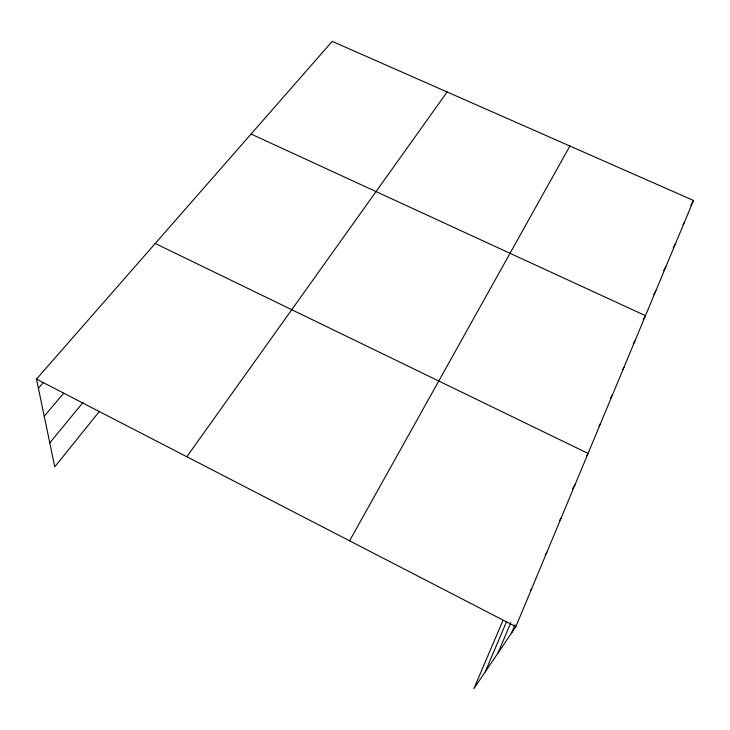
<?xml version="1.0" encoding="UTF-8"?>
<svg xmlns="http://www.w3.org/2000/svg" width="730" height="730" viewBox="0 0 730 730"><rect width="100%" height="100%" fill="white"/><g stroke="black" fill="none" stroke-linecap="round" stroke-linejoin="round"><path stroke-width="1.09" d="M511.429 633.211L514.942 624.807M502.879 620.692L473.87 688.627L515.845 626.687L693.5 200.458L332.205 41.373L36.5 379.098L54.759 466.826L98.924 412.003M497.988 653.04L510.808 622.608M485.258 671.819L506.538 621.677M690.772 205.386L693.5 200.458M349.597 540.82L569.875 146.027M683.006 224.648L684.092 222.686M673.242 247.698L675.433 243.802M663.661 270.657L665.851 266.788M653.688 294.564L655.878 290.732M643.294 319.475L645.475 315.679L251.074 134.037M633.321 343.739L634.954 340.919M622.361 370.019L623.986 367.245M610.38 398.352L612.534 394.72M598.965 426.092L600.571 423.418M586.473 456.049L588.061 453.43L155.244 243.482M572.603 488.662L574.975 484.839M559.499 520.536L561.251 517.752M545.137 554.973L546.861 552.291M530.61 590.269L531.741 588.553M186.825 456.743L447.116 91.971M49.768 442.864L83.074 402.431M44.229 416.228L63.683 393.187M38.407 388.26L43.526 382.356M36.5 379.098L515.845 626.687"/></g></svg>
